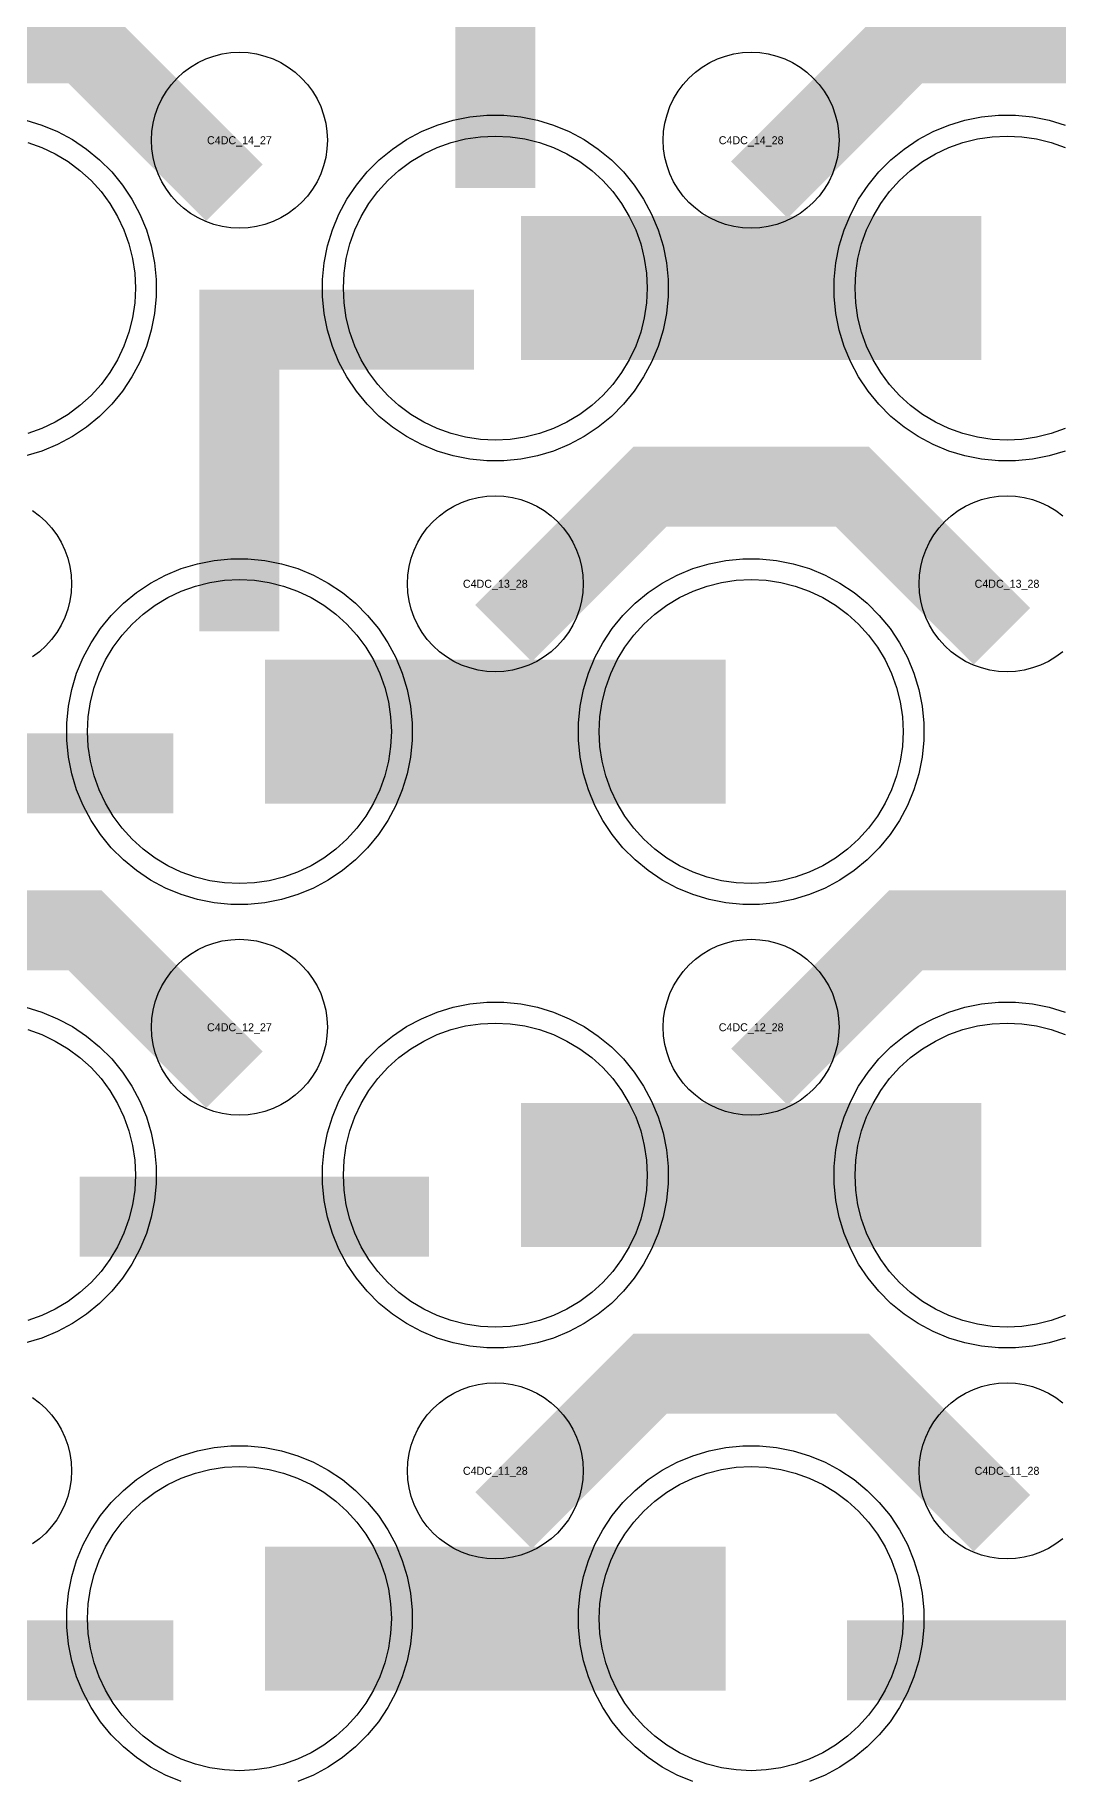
# Model space of a CAD drawing. Extents: x -11880 to 11880, y -14992 to 14992.
# Drawn here: x -3184 to -2864, y -13365 to -12821 of the extents above; entities that cross this region are included whole.
import ezdxf
from ezdxf.enums import TextEntityAlignment as Align

# ---------------------------------------------------------------- set-up
doc = ezdxf.new("R2010")
doc.units = 0
doc.header["$MEASUREMENT"] = 0
for name, color, linetype in [('GDS_775_DT_237', 138, 'CONTINUOUS'), ('RDL1_FS', 34, 'CONTINUOUS'), ('RDL_BS', 160, 'CONTINUOUS')]:
    doc.layers.add(name, color=color, linetype=linetype)

msp = doc.modelspace()

# ---------------------------------------------------------------- linework, layer by layer
at = {"layer": 'RDL1_FS', "color": 240, "true_color": 0xed1f24}
for points in [[(-3186.209, -12854.201), (-3181.819, -12855.773), (-3177.605, -12857.765), (-3173.605, -12860.163), (-3169.86, -12862.941), (-3166.406, -12866.071), (-3163.276, -12869.525), (-3160.498, -12873.27), (-3158.1, -12877.27), (-3156.108, -12881.484), (-3154.536, -12885.874), (-3153.404, -12890.397), (-3152.72, -12895.008), (-3152.491, -12899.665), (-3152.72, -12904.322), (-3153.404, -12908.933), (-3154.536, -12913.456), (-3156.108, -12917.846), (-3158.1, -12922.06), (-3160.498, -12926.06), (-3163.276, -12929.805), (-3166.406, -12933.259), (-3169.86, -12936.389), (-3173.605, -12939.167), (-3177.605, -12941.565), (-3181.819, -12943.557), (-3186.209, -12945.129)], [(-2861.819, -12943.557), (-2866.209, -12945.129), (-2870.732, -12946.261), (-2875.343, -12946.945), (-2880, -12947.174), (-2884.657, -12946.945), (-2889.268, -12946.261), (-2893.791, -12945.129), (-2898.181, -12943.557), (-2902.395, -12941.565), (-2906.395, -12939.167), (-2910.14, -12936.389), (-2913.594, -12933.259), (-2916.724, -12929.805), (-2919.502, -12926.06), (-2921.9, -12922.06), (-2923.892, -12917.846), (-2925.464, -12913.456), (-2926.596, -12908.933), (-2927.28, -12904.322), (-2927.509, -12899.665), (-2927.28, -12895.008), (-2926.596, -12890.397), (-2925.464, -12885.874), (-2923.892, -12881.484), (-2921.9, -12877.27), (-2919.502, -12873.27), (-2916.724, -12869.525), (-2913.594, -12866.071), (-2910.14, -12862.941), (-2906.395, -12860.163), (-2902.395, -12857.765), (-2898.181, -12855.773), (-2893.791, -12854.201), (-2889.268, -12853.069), (-2884.657, -12852.385), (-2880, -12852.156), (-2875.343, -12852.385), (-2870.732, -12853.069), (-2866.209, -12854.201), (-2861.819, -12855.773)]]:
    msp.add_lwpolyline(points, dxfattribs=at)
for points in [[(-3040, -12947.174), (-3044.657, -12946.945), (-3049.268, -12946.261), (-3053.791, -12945.129), (-3058.181, -12943.557), (-3062.395, -12941.565), (-3066.395, -12939.167), (-3070.14, -12936.389), (-3073.594, -12933.259), (-3076.724, -12929.805), (-3079.502, -12926.06), (-3081.9, -12922.06), (-3083.892, -12917.846), (-3085.464, -12913.456), (-3086.596, -12908.933), (-3087.28, -12904.322), (-3087.509, -12899.665), (-3087.28, -12895.008), (-3086.596, -12890.397), (-3085.464, -12885.874), (-3083.892, -12881.484), (-3081.9, -12877.27), (-3079.502, -12873.27), (-3076.724, -12869.525), (-3073.594, -12866.071), (-3070.14, -12862.941), (-3066.395, -12860.163), (-3062.395, -12857.765), (-3058.181, -12855.773), (-3053.791, -12854.201), (-3049.268, -12853.069), (-3044.657, -12852.385), (-3040, -12852.156), (-3035.343, -12852.385), (-3030.732, -12853.069), (-3026.209, -12854.201), (-3021.819, -12855.773), (-3017.605, -12857.765), (-3013.605, -12860.163), (-3009.86, -12862.941), (-3006.406, -12866.071), (-3003.276, -12869.525), (-3000.498, -12873.27), (-2998.1, -12877.27), (-2996.108, -12881.484), (-2994.536, -12885.874), (-2993.404, -12890.397), (-2992.72, -12895.008), (-2992.491, -12899.665), (-2992.72, -12904.322), (-2993.404, -12908.933), (-2994.536, -12913.456), (-2996.108, -12917.846), (-2998.1, -12922.06), (-3000.498, -12926.06), (-3003.276, -12929.805), (-3006.406, -12933.259), (-3009.86, -12936.389), (-3013.605, -12939.167), (-3017.605, -12941.565), (-3021.819, -12943.557), (-3026.209, -12945.129), (-3030.732, -12946.261), (-3035.343, -12946.945)], [(-3120, -13085.739), (-3124.657, -13085.51), (-3129.268, -13084.826), (-3133.791, -13083.694), (-3138.181, -13082.122), (-3142.395, -13080.13), (-3146.395, -13077.732), (-3150.14, -13074.954), (-3153.594, -13071.824), (-3156.724, -13068.37), (-3159.502, -13064.625), (-3161.9, -13060.625), (-3163.892, -13056.411), (-3165.464, -13052.021), (-3166.596, -13047.498), (-3167.28, -13042.887), (-3167.509, -13038.23), (-3167.28, -13033.573), (-3166.596, -13028.962), (-3165.464, -13024.439), (-3163.892, -13020.049), (-3161.9, -13015.835), (-3159.502, -13011.835), (-3156.724, -13008.09), (-3153.594, -13004.636), (-3150.14, -13001.506), (-3146.395, -12998.728), (-3142.395, -12996.33), (-3138.181, -12994.338), (-3133.791, -12992.766), (-3129.268, -12991.634), (-3124.657, -12990.95), (-3120, -12990.721), (-3115.343, -12990.95), (-3110.732, -12991.634), (-3106.209, -12992.766), (-3101.819, -12994.338), (-3097.605, -12996.33), (-3093.605, -12998.728), (-3089.86, -13001.506), (-3086.406, -13004.636), (-3083.276, -13008.09), (-3080.498, -13011.835), (-3078.1, -13015.835), (-3076.108, -13020.049), (-3074.536, -13024.439), (-3073.404, -13028.962), (-3072.72, -13033.573), (-3072.491, -13038.23), (-3072.72, -13042.887), (-3073.404, -13047.498), (-3074.536, -13052.021), (-3076.108, -13056.411), (-3078.1, -13060.625), (-3080.498, -13064.625), (-3083.276, -13068.37), (-3086.406, -13071.824), (-3089.86, -13074.954), (-3093.605, -13077.732), (-3097.605, -13080.13), (-3101.819, -13082.122), (-3106.209, -13083.694), (-3110.732, -13084.826), (-3115.343, -13085.51)], [(-2960, -13085.739), (-2964.657, -13085.51), (-2969.268, -13084.826), (-2973.791, -13083.694), (-2978.181, -13082.122), (-2982.395, -13080.13), (-2986.395, -13077.732), (-2990.14, -13074.954), (-2993.594, -13071.824), (-2996.724, -13068.37), (-2999.502, -13064.625), (-3001.9, -13060.625), (-3003.892, -13056.411), (-3005.464, -13052.021), (-3006.596, -13047.498), (-3007.28, -13042.887), (-3007.509, -13038.23), (-3007.28, -13033.573), (-3006.596, -13028.962), (-3005.464, -13024.439), (-3003.892, -13020.049), (-3001.9, -13015.835), (-2999.502, -13011.835), (-2996.724, -13008.09), (-2993.594, -13004.636), (-2990.14, -13001.506), (-2986.395, -12998.728), (-2982.395, -12996.33), (-2978.181, -12994.338), (-2973.791, -12992.766), (-2969.268, -12991.634), (-2964.657, -12990.95), (-2960, -12990.721), (-2955.343, -12990.95), (-2950.732, -12991.634), (-2946.209, -12992.766), (-2941.819, -12994.338), (-2937.605, -12996.33), (-2933.605, -12998.728), (-2929.86, -13001.506), (-2926.406, -13004.636), (-2923.276, -13008.09), (-2920.498, -13011.835), (-2918.1, -13015.835), (-2916.108, -13020.049), (-2914.536, -13024.439), (-2913.404, -13028.962), (-2912.72, -13033.573), (-2912.491, -13038.23), (-2912.72, -13042.887), (-2913.404, -13047.498), (-2914.536, -13052.021), (-2916.108, -13056.411), (-2918.1, -13060.625), (-2920.498, -13064.625), (-2923.276, -13068.37), (-2926.406, -13071.824), (-2929.86, -13074.954), (-2933.605, -13077.732), (-2937.605, -13080.13), (-2941.819, -13082.122), (-2946.209, -13083.694), (-2950.732, -13084.826), (-2955.343, -13085.51)]]:
    msp.add_lwpolyline(points, close=True, dxfattribs=at)
for points in [[(-3031.998, -12899.665, 45, 45, 0), (-2959.998, -12899.665, 45, 45, 0)], [(-2959.998, -12899.665, 45, 45, 0), (-2887.998, -12899.665, 45, 45, 0)], [(-3111.998, -13038.23, 45, 45, 0), (-3039.998, -13038.23, 45, 45, 0)], [(-3039.998, -13038.23, 45, 45, 0), (-2967.998, -13038.23, 45, 45, 0)]]:
    msp.add_lwpolyline(points, format="xyseb", dxfattribs=at)
at = {"layer": 'RDL1_FS'}
for points in [[(-3186.209, -13131.331), (-3181.819, -13132.903), (-3177.605, -13134.895), (-3173.605, -13137.293), (-3169.86, -13140.071), (-3166.406, -13143.201), (-3163.276, -13146.655), (-3160.498, -13150.4), (-3158.1, -13154.4), (-3156.108, -13158.614), (-3154.536, -13163.004), (-3153.404, -13167.527), (-3152.72, -13172.138), (-3152.491, -13176.795), (-3152.72, -13181.452), (-3153.404, -13186.063), (-3154.536, -13190.586), (-3156.108, -13194.976), (-3158.1, -13199.19), (-3160.498, -13203.19), (-3163.276, -13206.935), (-3166.406, -13210.389), (-3169.86, -13213.519), (-3173.605, -13216.297), (-3177.605, -13218.695), (-3181.819, -13220.687), (-3186.209, -13222.259)], [(-2861.819, -13220.687), (-2866.209, -13222.259), (-2870.732, -13223.391), (-2875.343, -13224.075), (-2880, -13224.304), (-2884.657, -13224.075), (-2889.268, -13223.391), (-2893.791, -13222.259), (-2898.181, -13220.687), (-2902.395, -13218.695), (-2906.395, -13216.297), (-2910.14, -13213.519), (-2913.594, -13210.389), (-2916.724, -13206.935), (-2919.502, -13203.19), (-2921.9, -13199.19), (-2923.892, -13194.976), (-2925.464, -13190.586), (-2926.596, -13186.063), (-2927.28, -13181.452), (-2927.509, -13176.795), (-2927.28, -13172.138), (-2926.596, -13167.527), (-2925.464, -13163.004), (-2923.892, -13158.614), (-2921.9, -13154.4), (-2919.502, -13150.4), (-2916.724, -13146.655), (-2913.594, -13143.201), (-2910.14, -13140.071), (-2906.395, -13137.293), (-2902.395, -13134.895), (-2898.181, -13132.903), (-2893.791, -13131.331), (-2889.268, -13130.199), (-2884.657, -13129.515), (-2880, -13129.286), (-2875.343, -13129.515), (-2870.732, -13130.199), (-2866.209, -13131.331), (-2861.819, -13132.903)]]:
    msp.add_lwpolyline(points, dxfattribs=at)
for points in [[(-3040, -13224.304), (-3044.657, -13224.075), (-3049.268, -13223.391), (-3053.791, -13222.259), (-3058.181, -13220.687), (-3062.395, -13218.695), (-3066.395, -13216.297), (-3070.14, -13213.519), (-3073.594, -13210.389), (-3076.724, -13206.935), (-3079.502, -13203.19), (-3081.9, -13199.19), (-3083.892, -13194.976), (-3085.464, -13190.586), (-3086.596, -13186.063), (-3087.28, -13181.452), (-3087.509, -13176.795), (-3087.28, -13172.138), (-3086.596, -13167.527), (-3085.464, -13163.004), (-3083.892, -13158.614), (-3081.9, -13154.4), (-3079.502, -13150.4), (-3076.724, -13146.655), (-3073.594, -13143.201), (-3070.14, -13140.071), (-3066.395, -13137.293), (-3062.395, -13134.895), (-3058.181, -13132.903), (-3053.791, -13131.331), (-3049.268, -13130.199), (-3044.657, -13129.515), (-3040, -13129.286), (-3035.343, -13129.515), (-3030.732, -13130.199), (-3026.209, -13131.331), (-3021.819, -13132.903), (-3017.605, -13134.895), (-3013.605, -13137.293), (-3009.86, -13140.071), (-3006.406, -13143.201), (-3003.276, -13146.655), (-3000.498, -13150.4), (-2998.1, -13154.4), (-2996.108, -13158.614), (-2994.536, -13163.004), (-2993.404, -13167.527), (-2992.72, -13172.138), (-2992.491, -13176.795), (-2992.72, -13181.452), (-2993.404, -13186.063), (-2994.536, -13190.586), (-2996.108, -13194.976), (-2998.1, -13199.19), (-3000.498, -13203.19), (-3003.276, -13206.935), (-3006.406, -13210.389), (-3009.86, -13213.519), (-3013.605, -13216.297), (-3017.605, -13218.695), (-3021.819, -13220.687), (-3026.209, -13222.259), (-3030.732, -13223.391), (-3035.343, -13224.075)], [(-3120, -13362.869), (-3124.657, -13362.64), (-3129.268, -13361.956), (-3133.791, -13360.824), (-3138.181, -13359.252), (-3142.395, -13357.26), (-3146.395, -13354.862), (-3150.14, -13352.084), (-3153.594, -13348.954), (-3156.724, -13345.5), (-3159.502, -13341.755), (-3161.9, -13337.755), (-3163.892, -13333.541), (-3165.464, -13329.151), (-3166.596, -13324.628), (-3167.28, -13320.017), (-3167.509, -13315.36), (-3167.28, -13310.703), (-3166.596, -13306.092), (-3165.464, -13301.569), (-3163.892, -13297.179), (-3161.9, -13292.965), (-3159.502, -13288.965), (-3156.724, -13285.22), (-3153.594, -13281.766), (-3150.14, -13278.636), (-3146.395, -13275.858), (-3142.395, -13273.46), (-3138.181, -13271.468), (-3133.791, -13269.896), (-3129.268, -13268.764), (-3124.657, -13268.08), (-3120, -13267.851), (-3115.343, -13268.08), (-3110.732, -13268.764), (-3106.209, -13269.896), (-3101.819, -13271.468), (-3097.605, -13273.46), (-3093.605, -13275.858), (-3089.86, -13278.636), (-3086.406, -13281.766), (-3083.276, -13285.22), (-3080.498, -13288.965), (-3078.1, -13292.965), (-3076.108, -13297.179), (-3074.536, -13301.569), (-3073.404, -13306.092), (-3072.72, -13310.703), (-3072.491, -13315.36), (-3072.72, -13320.017), (-3073.404, -13324.628), (-3074.536, -13329.151), (-3076.108, -13333.541), (-3078.1, -13337.755), (-3080.498, -13341.755), (-3083.276, -13345.5), (-3086.406, -13348.954), (-3089.86, -13352.084), (-3093.605, -13354.862), (-3097.605, -13357.26), (-3101.819, -13359.252), (-3106.209, -13360.824), (-3110.732, -13361.956), (-3115.343, -13362.64)], [(-2960, -13362.869), (-2964.657, -13362.64), (-2969.268, -13361.956), (-2973.791, -13360.824), (-2978.181, -13359.252), (-2982.395, -13357.26), (-2986.395, -13354.862), (-2990.14, -13352.084), (-2993.594, -13348.954), (-2996.724, -13345.5), (-2999.502, -13341.755), (-3001.9, -13337.755), (-3003.892, -13333.541), (-3005.464, -13329.151), (-3006.596, -13324.628), (-3007.28, -13320.017), (-3007.509, -13315.36), (-3007.28, -13310.703), (-3006.596, -13306.092), (-3005.464, -13301.569), (-3003.892, -13297.179), (-3001.9, -13292.965), (-2999.502, -13288.965), (-2996.724, -13285.22), (-2993.594, -13281.766), (-2990.14, -13278.636), (-2986.395, -13275.858), (-2982.395, -13273.46), (-2978.181, -13271.468), (-2973.791, -13269.896), (-2969.268, -13268.764), (-2964.657, -13268.08), (-2960, -13267.851), (-2955.343, -13268.08), (-2950.732, -13268.764), (-2946.209, -13269.896), (-2941.819, -13271.468), (-2937.605, -13273.46), (-2933.605, -13275.858), (-2929.86, -13278.636), (-2926.406, -13281.766), (-2923.276, -13285.22), (-2920.498, -13288.965), (-2918.1, -13292.965), (-2916.108, -13297.179), (-2914.536, -13301.569), (-2913.404, -13306.092), (-2912.72, -13310.703), (-2912.491, -13315.36), (-2912.72, -13320.017), (-2913.404, -13324.628), (-2914.536, -13329.151), (-2916.108, -13333.541), (-2918.1, -13337.755), (-2920.498, -13341.755), (-2923.276, -13345.5), (-2926.406, -13348.954), (-2929.86, -13352.084), (-2933.605, -13354.862), (-2937.605, -13357.26), (-2941.819, -13359.252), (-2946.209, -13360.824), (-2950.732, -13361.956), (-2955.343, -13362.64)]]:
    msp.add_lwpolyline(points, close=True, dxfattribs=at)
for points in [[(-3031.998, -13176.795, 45, 45, 0), (-2959.998, -13176.795, 45, 45, 0)], [(-2959.998, -13176.795, 45, 45, 0), (-2887.998, -13176.795, 45, 45, 0)], [(-3111.998, -13315.36, 45, 45, 0), (-3039.998, -13315.36, 45, 45, 0)], [(-3039.998, -13315.36, 45, 45, 0), (-2967.998, -13315.36, 45, 45, 0)]]:
    msp.add_lwpolyline(points, format="xyseb", dxfattribs=at)
at = {"layer": 'RDL_BS', "color": 240, "true_color": 0xed1f24}
for points in [[(-3040, -12868.395, 25, 25, 0), (-3040, -12761.618, 25, 25, 0)], [(-3040, -12792.087, 25, 25, 0), (-3040, -12837.707, 25, 25, 0)], [(-3120, -13006.955, 25, 25, 0), (-3120, -12900.178, 25, 25, 0)], [(-3132.5, -12912.678, 25, 25, 0), (-3046.667, -12912.678, 25, 25, 0)], [(-3092.944, -12912.678, 25, 25, 0), (-3051.74, -12912.678, 25, 25, 0)], [(-3120, -12930.647, 25, 25, 0), (-3120, -12976.267, 25, 25, 0)], [(-3249.984, -13051.243, 25, 25, 0), (-3140.719, -13051.243, 25, 25, 0)]]:
    msp.add_lwpolyline(points, format="xyseb", dxfattribs=at)
at = {"layer": 'RDL_BS'}
for points in [[(-3121.599, -12869.878, 25, 25, 0), (-3168.313, -12823.164, 25, 25, 0), (-3198.071, -12823.164, 25, 25, 0)], [(-2957.438, -12868.979, 25, 25, 0), (-2911.623, -12823.164, 25, 25, 0), (-2878.07, -12823.164, 25, 25, 0)], [(-2801.599, -12869.878, 25, 25, 0), (-2848.313, -12823.164, 25, 25, 0), (-2878.071, -12823.164, 25, 25, 0)], [(-3037.438, -13007.544, 25, 25, 0), (-2991.623, -12961.729, 25, 25, 0), (-2958.07, -12961.729, 25, 25, 0)], [(-2881.599, -13008.443, 25, 25, 0), (-2928.313, -12961.729, 25, 25, 0), (-2958.071, -12961.729, 25, 25, 0)], [(-3121.599, -13147.008, 25, 25, 0), (-3168.313, -13100.294, 25, 25, 0), (-3198.071, -13100.294, 25, 25, 0)], [(-2957.438, -13146.109, 25, 25, 0), (-2911.623, -13100.294, 25, 25, 0), (-2878.07, -13100.294, 25, 25, 0)], [(-2801.599, -13147.008, 25, 25, 0), (-2848.313, -13100.294, 25, 25, 0), (-2878.071, -13100.294, 25, 25, 0)], [(-3169.984, -13189.808, 25, 25, 0), (-3060.719, -13189.808, 25, 25, 0)], [(-3037.438, -13284.674, 25, 25, 0), (-2991.623, -13238.859, 25, 25, 0), (-2958.07, -13238.859, 25, 25, 0)], [(-2881.599, -13285.573, 25, 25, 0), (-2928.313, -13238.859, 25, 25, 0), (-2958.071, -13238.859, 25, 25, 0)], [(-3249.984, -13328.373, 25, 25, 0), (-3140.719, -13328.373, 25, 25, 0)], [(-2929.984, -13328.373, 25, 25, 0), (-2820.719, -13328.373, 25, 25, 0)]]:
    msp.add_lwpolyline(points, format="xyseb", dxfattribs=at)
for points in [[(-3120, -12880.971), (-3122.693, -12880.839), (-3125.365, -12880.443), (-3127.984, -12879.786), (-3130.519, -12878.879), (-3132.956, -12877.727), (-3135.28, -12876.334), (-3137.443, -12874.731), (-3139.442, -12872.919), (-3141.254, -12870.92), (-3142.857, -12868.757), (-3144.25, -12866.433), (-3145.402, -12863.996), (-3146.309, -12861.461), (-3146.966, -12858.842), (-3147.362, -12856.17), (-3147.494, -12853.477), (-3147.362, -12850.784), (-3146.966, -12848.112), (-3146.309, -12845.493), (-3145.402, -12842.958), (-3144.25, -12840.521), (-3142.857, -12838.197), (-3141.254, -12836.034), (-3139.442, -12834.035), (-3137.443, -12832.223), (-3135.28, -12830.62), (-3132.956, -12829.227), (-3130.519, -12828.075), (-3127.984, -12827.168), (-3125.365, -12826.511), (-3122.693, -12826.115), (-3120, -12825.983), (-3117.307, -12826.115), (-3114.635, -12826.511), (-3112.016, -12827.168), (-3109.481, -12828.075), (-3107.044, -12829.227), (-3104.72, -12830.62), (-3102.557, -12832.223), (-3100.558, -12834.035), (-3098.746, -12836.034), (-3097.143, -12838.197), (-3095.75, -12840.521), (-3094.598, -12842.958), (-3093.691, -12845.493), (-3093.034, -12848.112), (-3092.638, -12850.784), (-3092.506, -12853.477), (-3092.638, -12856.17), (-3093.034, -12858.842), (-3093.691, -12861.461), (-3094.598, -12863.996), (-3095.75, -12866.433), (-3097.143, -12868.757), (-3098.746, -12870.92), (-3100.558, -12872.919), (-3102.557, -12874.731), (-3104.72, -12876.334), (-3107.044, -12877.727), (-3109.481, -12878.879), (-3112.016, -12879.786), (-3114.635, -12880.443), (-3117.307, -12880.839)], [(-2960, -12880.971), (-2962.693, -12880.839), (-2965.365, -12880.443), (-2967.984, -12879.786), (-2970.519, -12878.879), (-2972.956, -12877.727), (-2975.28, -12876.334), (-2977.443, -12874.731), (-2979.442, -12872.919), (-2981.254, -12870.92), (-2982.857, -12868.757), (-2984.25, -12866.433), (-2985.402, -12863.996), (-2986.309, -12861.461), (-2986.966, -12858.842), (-2987.362, -12856.17), (-2987.494, -12853.477), (-2987.362, -12850.784), (-2986.966, -12848.112), (-2986.309, -12845.493), (-2985.402, -12842.958), (-2984.25, -12840.521), (-2982.857, -12838.197), (-2981.254, -12836.034), (-2979.442, -12834.035), (-2977.443, -12832.223), (-2975.28, -12830.62), (-2972.956, -12829.227), (-2970.519, -12828.075), (-2967.984, -12827.168), (-2965.365, -12826.511), (-2962.693, -12826.115), (-2960, -12825.983), (-2957.307, -12826.115), (-2954.635, -12826.511), (-2952.016, -12827.168), (-2949.481, -12828.075), (-2947.044, -12829.227), (-2944.72, -12830.62), (-2942.557, -12832.223), (-2940.558, -12834.035), (-2938.746, -12836.034), (-2937.143, -12838.197), (-2935.75, -12840.521), (-2934.598, -12842.958), (-2933.691, -12845.493), (-2933.034, -12848.112), (-2932.638, -12850.784), (-2932.506, -12853.477), (-2932.638, -12856.17), (-2933.034, -12858.842), (-2933.691, -12861.461), (-2934.598, -12863.996), (-2935.75, -12866.433), (-2937.143, -12868.757), (-2938.746, -12870.92), (-2940.558, -12872.919), (-2942.557, -12874.731), (-2944.72, -12876.334), (-2947.044, -12877.727), (-2949.481, -12878.879), (-2952.016, -12879.786), (-2954.635, -12880.443), (-2957.307, -12880.839)], [(-3040, -13019.536), (-3042.693, -13019.404), (-3045.365, -13019.008), (-3047.984, -13018.351), (-3050.519, -13017.444), (-3052.956, -13016.292), (-3055.28, -13014.899), (-3057.443, -13013.296), (-3059.442, -13011.484), (-3061.254, -13009.485), (-3062.857, -13007.322), (-3064.25, -13004.998), (-3065.402, -13002.561), (-3066.309, -13000.026), (-3066.966, -12997.407), (-3067.362, -12994.735), (-3067.494, -12992.042), (-3067.362, -12989.349), (-3066.966, -12986.677), (-3066.309, -12984.058), (-3065.402, -12981.523), (-3064.25, -12979.086), (-3062.857, -12976.762), (-3061.254, -12974.599), (-3059.442, -12972.6), (-3057.443, -12970.788), (-3055.28, -12969.185), (-3052.956, -12967.792), (-3050.519, -12966.64), (-3047.984, -12965.733), (-3045.365, -12965.076), (-3042.693, -12964.68), (-3040, -12964.548), (-3037.307, -12964.68), (-3034.635, -12965.076), (-3032.016, -12965.733), (-3029.481, -12966.64), (-3027.044, -12967.792), (-3024.72, -12969.185), (-3022.557, -12970.788), (-3020.558, -12972.6), (-3018.746, -12974.599), (-3017.143, -12976.762), (-3015.75, -12979.086), (-3014.598, -12981.523), (-3013.691, -12984.058), (-3013.034, -12986.677), (-3012.638, -12989.349), (-3012.506, -12992.042), (-3012.638, -12994.735), (-3013.034, -12997.407), (-3013.691, -13000.026), (-3014.598, -13002.561), (-3015.75, -13004.998), (-3017.143, -13007.322), (-3018.746, -13009.485), (-3020.558, -13011.484), (-3022.557, -13013.296), (-3024.72, -13014.899), (-3027.044, -13016.292), (-3029.481, -13017.444), (-3032.016, -13018.351), (-3034.635, -13019.008), (-3037.307, -13019.404)], [(-3120, -13158.101), (-3122.693, -13157.969), (-3125.365, -13157.573), (-3127.984, -13156.916), (-3130.519, -13156.009), (-3132.956, -13154.857), (-3135.28, -13153.464), (-3137.443, -13151.861), (-3139.442, -13150.049), (-3141.254, -13148.05), (-3142.857, -13145.887), (-3144.25, -13143.563), (-3145.402, -13141.126), (-3146.309, -13138.591), (-3146.966, -13135.972), (-3147.362, -13133.3), (-3147.494, -13130.607), (-3147.362, -13127.914), (-3146.966, -13125.242), (-3146.309, -13122.623), (-3145.402, -13120.088), (-3144.25, -13117.651), (-3142.857, -13115.327), (-3141.254, -13113.164), (-3139.442, -13111.165), (-3137.443, -13109.353), (-3135.28, -13107.75), (-3132.956, -13106.357), (-3130.519, -13105.205), (-3127.984, -13104.298), (-3125.365, -13103.641), (-3122.693, -13103.245), (-3120, -13103.113), (-3117.307, -13103.245), (-3114.635, -13103.641), (-3112.016, -13104.298), (-3109.481, -13105.205), (-3107.044, -13106.357), (-3104.72, -13107.75), (-3102.557, -13109.353), (-3100.558, -13111.165), (-3098.746, -13113.164), (-3097.143, -13115.327), (-3095.75, -13117.651), (-3094.598, -13120.088), (-3093.691, -13122.623), (-3093.034, -13125.242), (-3092.638, -13127.914), (-3092.506, -13130.607), (-3092.638, -13133.3), (-3093.034, -13135.972), (-3093.691, -13138.591), (-3094.598, -13141.126), (-3095.75, -13143.563), (-3097.143, -13145.887), (-3098.746, -13148.05), (-3100.558, -13150.049), (-3102.557, -13151.861), (-3104.72, -13153.464), (-3107.044, -13154.857), (-3109.481, -13156.009), (-3112.016, -13156.916), (-3114.635, -13157.573), (-3117.307, -13157.969)], [(-2960, -13158.101), (-2962.693, -13157.969), (-2965.365, -13157.573), (-2967.984, -13156.916), (-2970.519, -13156.009), (-2972.956, -13154.857), (-2975.28, -13153.464), (-2977.443, -13151.861), (-2979.442, -13150.049), (-2981.254, -13148.05), (-2982.857, -13145.887), (-2984.25, -13143.563), (-2985.402, -13141.126), (-2986.309, -13138.591), (-2986.966, -13135.972), (-2987.362, -13133.3), (-2987.494, -13130.607), (-2987.362, -13127.914), (-2986.966, -13125.242), (-2986.309, -13122.623), (-2985.402, -13120.088), (-2984.25, -13117.651), (-2982.857, -13115.327), (-2981.254, -13113.164), (-2979.442, -13111.165), (-2977.443, -13109.353), (-2975.28, -13107.75), (-2972.956, -13106.357), (-2970.519, -13105.205), (-2967.984, -13104.298), (-2965.365, -13103.641), (-2962.693, -13103.245), (-2960, -13103.113), (-2957.307, -13103.245), (-2954.635, -13103.641), (-2952.016, -13104.298), (-2949.481, -13105.205), (-2947.044, -13106.357), (-2944.72, -13107.75), (-2942.557, -13109.353), (-2940.558, -13111.165), (-2938.746, -13113.164), (-2937.143, -13115.327), (-2935.75, -13117.651), (-2934.598, -13120.088), (-2933.691, -13122.623), (-2933.034, -13125.242), (-2932.638, -13127.914), (-2932.506, -13130.607), (-2932.638, -13133.3), (-2933.034, -13135.972), (-2933.691, -13138.591), (-2934.598, -13141.126), (-2935.75, -13143.563), (-2937.143, -13145.887), (-2938.746, -13148.05), (-2940.558, -13150.049), (-2942.557, -13151.861), (-2944.72, -13153.464), (-2947.044, -13154.857), (-2949.481, -13156.009), (-2952.016, -13156.916), (-2954.635, -13157.573), (-2957.307, -13157.969)], [(-3042.644, -13230.795), (-3047.938, -13230.278), (-3053.165, -13229.232), (-3058.205, -13227.701), (-3063.115, -13225.67), (-3067.777, -13223.178), (-3072.191, -13220.231), (-3076.292, -13216.869), (-3080.074, -13213.087), (-3083.436, -13208.986), (-3086.383, -13204.572), (-3088.875, -13199.91), (-3090.906, -13195), (-3092.437, -13189.96), (-3093.483, -13184.733), (-3094, -13179.439), (-3094, -13174.151), (-3093.483, -13168.857), (-3092.437, -13163.63), (-3090.906, -13158.59), (-3088.875, -13153.68), (-3086.383, -13149.018), (-3083.436, -13144.604), (-3080.074, -13140.503), (-3076.292, -13136.721), (-3072.191, -13133.359), (-3067.777, -13130.412), (-3063.115, -13127.92), (-3058.205, -13125.889), (-3053.165, -13124.358), (-3047.938, -13123.312), (-3042.644, -13122.795), (-3037.356, -13122.795), (-3032.062, -13123.312), (-3026.835, -13124.358), (-3021.795, -13125.889), (-3016.885, -13127.92), (-3012.223, -13130.412), (-3007.809, -13133.359), (-3003.708, -13136.721), (-2999.926, -13140.503), (-2996.564, -13144.604), (-2993.617, -13149.018), (-2991.125, -13153.68), (-2989.094, -13158.59), (-2987.563, -13163.63), (-2986.517, -13168.857), (-2986, -13174.151), (-2986, -13179.439), (-2986.517, -13184.733), (-2987.563, -13189.96), (-2989.094, -13195), (-2991.125, -13199.91), (-2993.617, -13204.572), (-2996.564, -13208.986), (-2999.926, -13213.087), (-3003.708, -13216.869), (-3007.809, -13220.231), (-3012.223, -13223.178), (-3016.885, -13225.67), (-3021.795, -13227.701), (-3026.835, -13229.232), (-3032.062, -13230.278), (-3037.356, -13230.795)], [(-3040, -13296.666), (-3042.693, -13296.534), (-3045.365, -13296.138), (-3047.984, -13295.481), (-3050.519, -13294.574), (-3052.956, -13293.422), (-3055.28, -13292.029), (-3057.443, -13290.426), (-3059.442, -13288.614), (-3061.254, -13286.615), (-3062.857, -13284.452), (-3064.25, -13282.128), (-3065.402, -13279.691), (-3066.309, -13277.156), (-3066.966, -13274.537), (-3067.362, -13271.865), (-3067.494, -13269.172), (-3067.362, -13266.479), (-3066.966, -13263.807), (-3066.309, -13261.188), (-3065.402, -13258.653), (-3064.25, -13256.216), (-3062.857, -13253.892), (-3061.254, -13251.729), (-3059.442, -13249.73), (-3057.443, -13247.918), (-3055.28, -13246.315), (-3052.956, -13244.922), (-3050.519, -13243.77), (-3047.984, -13242.863), (-3045.365, -13242.206), (-3042.693, -13241.81), (-3040, -13241.678), (-3037.307, -13241.81), (-3034.635, -13242.206), (-3032.016, -13242.863), (-3029.481, -13243.77), (-3027.044, -13244.922), (-3024.72, -13246.315), (-3022.557, -13247.918), (-3020.558, -13249.73), (-3018.746, -13251.729), (-3017.143, -13253.892), (-3015.75, -13256.216), (-3014.598, -13258.653), (-3013.691, -13261.188), (-3013.034, -13263.807), (-3012.638, -13266.479), (-3012.506, -13269.172), (-3012.638, -13271.865), (-3013.034, -13274.537), (-3013.691, -13277.156), (-3014.598, -13279.691), (-3015.75, -13282.128), (-3017.143, -13284.452), (-3018.746, -13286.615), (-3020.558, -13288.614), (-3022.557, -13290.426), (-3024.72, -13292.029), (-3027.044, -13293.422), (-3029.481, -13294.574), (-3032.016, -13295.481), (-3034.635, -13296.138), (-3037.307, -13296.534)]]:
    msp.add_lwpolyline(points, close=True, dxfattribs=at)
at = {"layer": 'RDL_BS', "color": 240, "true_color": 0xed1f24}
for points in [[(-3186.835, -12847.228), (-3181.795, -12848.759), (-3176.885, -12850.79), (-3172.223, -12853.282), (-3167.809, -12856.229), (-3163.708, -12859.591), (-3159.926, -12863.373), (-3156.564, -12867.474), (-3153.617, -12871.888), (-3151.125, -12876.55), (-3149.094, -12881.46), (-3147.563, -12886.5), (-3146.517, -12891.727), (-3146, -12897.021), (-3146, -12902.309), (-3146.517, -12907.603), (-3147.563, -12912.83), (-3149.094, -12917.87), (-3151.125, -12922.78), (-3153.617, -12927.442), (-3156.564, -12931.856), (-3159.926, -12935.957), (-3163.708, -12939.739), (-3167.809, -12943.101), (-3172.223, -12946.048), (-3176.885, -12948.54), (-3181.795, -12950.571), (-3186.835, -12952.102)], [(-2861.795, -12950.571), (-2866.835, -12952.102), (-2872.062, -12953.148), (-2877.356, -12953.665), (-2882.644, -12953.665), (-2887.938, -12953.148), (-2893.165, -12952.102), (-2898.205, -12950.571), (-2903.115, -12948.54), (-2907.777, -12946.048), (-2912.191, -12943.101), (-2916.292, -12939.739), (-2920.074, -12935.957), (-2923.436, -12931.856), (-2926.383, -12927.442), (-2928.875, -12922.78), (-2930.906, -12917.87), (-2932.437, -12912.83), (-2933.483, -12907.603), (-2934, -12902.309), (-2934, -12897.021), (-2933.483, -12891.727), (-2932.437, -12886.5), (-2930.906, -12881.46), (-2928.875, -12876.55), (-2926.383, -12871.888), (-2923.436, -12867.474), (-2920.074, -12863.373), (-2916.292, -12859.591), (-2912.191, -12856.229), (-2907.777, -12853.282), (-2903.115, -12850.79), (-2898.205, -12848.759), (-2893.165, -12847.228), (-2887.938, -12846.182), (-2882.644, -12845.665), (-2877.356, -12845.665), (-2872.062, -12846.182), (-2866.835, -12847.228), (-2861.795, -12848.759)]]:
    msp.add_lwpolyline(points, dxfattribs=at)
for points in [[(-3042.644, -12953.665), (-3047.938, -12953.148), (-3053.165, -12952.102), (-3058.205, -12950.571), (-3063.115, -12948.54), (-3067.777, -12946.048), (-3072.191, -12943.101), (-3076.292, -12939.739), (-3080.074, -12935.957), (-3083.436, -12931.856), (-3086.383, -12927.442), (-3088.875, -12922.78), (-3090.906, -12917.87), (-3092.437, -12912.83), (-3093.483, -12907.603), (-3094, -12902.309), (-3094, -12897.021), (-3093.483, -12891.727), (-3092.437, -12886.5), (-3090.906, -12881.46), (-3088.875, -12876.55), (-3086.383, -12871.888), (-3083.436, -12867.474), (-3080.074, -12863.373), (-3076.292, -12859.591), (-3072.191, -12856.229), (-3067.777, -12853.282), (-3063.115, -12850.79), (-3058.205, -12848.759), (-3053.165, -12847.228), (-3047.938, -12846.182), (-3042.644, -12845.665), (-3037.356, -12845.665), (-3032.062, -12846.182), (-3026.835, -12847.228), (-3021.795, -12848.759), (-3016.885, -12850.79), (-3012.223, -12853.282), (-3007.809, -12856.229), (-3003.708, -12859.591), (-2999.926, -12863.373), (-2996.564, -12867.474), (-2993.617, -12871.888), (-2991.125, -12876.55), (-2989.094, -12881.46), (-2987.563, -12886.5), (-2986.517, -12891.727), (-2986, -12897.021), (-2986, -12902.309), (-2986.517, -12907.603), (-2987.563, -12912.83), (-2989.094, -12917.87), (-2991.125, -12922.78), (-2993.617, -12927.442), (-2996.564, -12931.856), (-2999.926, -12935.957), (-3003.708, -12939.739), (-3007.809, -12943.101), (-3012.223, -12946.048), (-3016.885, -12948.54), (-3021.795, -12950.571), (-3026.835, -12952.102), (-3032.062, -12953.148), (-3037.356, -12953.665)], [(-3122.644, -13092.23), (-3127.938, -13091.713), (-3133.165, -13090.667), (-3138.205, -13089.136), (-3143.115, -13087.105), (-3147.777, -13084.613), (-3152.191, -13081.666), (-3156.292, -13078.304), (-3160.074, -13074.522), (-3163.436, -13070.421), (-3166.383, -13066.007), (-3168.875, -13061.345), (-3170.906, -13056.435), (-3172.437, -13051.395), (-3173.483, -13046.168), (-3174, -13040.874), (-3174, -13035.586), (-3173.483, -13030.292), (-3172.437, -13025.065), (-3170.906, -13020.025), (-3168.875, -13015.115), (-3166.383, -13010.453), (-3163.436, -13006.039), (-3160.074, -13001.938), (-3156.292, -12998.156), (-3152.191, -12994.794), (-3147.777, -12991.847), (-3143.115, -12989.355), (-3138.205, -12987.324), (-3133.165, -12985.793), (-3127.938, -12984.747), (-3122.644, -12984.23), (-3117.356, -12984.23), (-3112.062, -12984.747), (-3106.835, -12985.793), (-3101.795, -12987.324), (-3096.885, -12989.355), (-3092.223, -12991.847), (-3087.809, -12994.794), (-3083.708, -12998.156), (-3079.926, -13001.938), (-3076.564, -13006.039), (-3073.617, -13010.453), (-3071.125, -13015.115), (-3069.094, -13020.025), (-3067.563, -13025.065), (-3066.517, -13030.292), (-3066, -13035.586), (-3066, -13040.874), (-3066.517, -13046.168), (-3067.563, -13051.395), (-3069.094, -13056.435), (-3071.125, -13061.345), (-3073.617, -13066.007), (-3076.564, -13070.421), (-3079.926, -13074.522), (-3083.708, -13078.304), (-3087.809, -13081.666), (-3092.223, -13084.613), (-3096.885, -13087.105), (-3101.795, -13089.136), (-3106.835, -13090.667), (-3112.062, -13091.713), (-3117.356, -13092.23)], [(-2962.644, -13092.23), (-2967.938, -13091.713), (-2973.165, -13090.667), (-2978.205, -13089.136), (-2983.115, -13087.105), (-2987.777, -13084.613), (-2992.191, -13081.666), (-2996.292, -13078.304), (-3000.074, -13074.522), (-3003.436, -13070.421), (-3006.383, -13066.007), (-3008.875, -13061.345), (-3010.906, -13056.435), (-3012.437, -13051.395), (-3013.483, -13046.168), (-3014, -13040.874), (-3014, -13035.586), (-3013.483, -13030.292), (-3012.437, -13025.065), (-3010.906, -13020.025), (-3008.875, -13015.115), (-3006.383, -13010.453), (-3003.436, -13006.039), (-3000.074, -13001.938), (-2996.292, -12998.156), (-2992.191, -12994.794), (-2987.777, -12991.847), (-2983.115, -12989.355), (-2978.205, -12987.324), (-2973.165, -12985.793), (-2967.938, -12984.747), (-2962.644, -12984.23), (-2957.356, -12984.23), (-2952.062, -12984.747), (-2946.835, -12985.793), (-2941.795, -12987.324), (-2936.885, -12989.355), (-2932.223, -12991.847), (-2927.809, -12994.794), (-2923.708, -12998.156), (-2919.926, -13001.938), (-2916.564, -13006.039), (-2913.617, -13010.453), (-2911.125, -13015.115), (-2909.094, -13020.025), (-2907.563, -13025.065), (-2906.517, -13030.292), (-2906, -13035.586), (-2906, -13040.874), (-2906.517, -13046.168), (-2907.563, -13051.395), (-2909.094, -13056.435), (-2911.125, -13061.345), (-2913.617, -13066.007), (-2916.564, -13070.421), (-2919.926, -13074.522), (-2923.708, -13078.304), (-2927.809, -13081.666), (-2932.223, -13084.613), (-2936.885, -13087.105), (-2941.795, -13089.136), (-2946.835, -13090.667), (-2952.062, -13091.713), (-2957.356, -13092.23)]]:
    msp.add_lwpolyline(points, close=True, dxfattribs=at)
at = {"layer": 'RDL_BS'}
for points in [[(-3184.72, -12969.185), (-3182.557, -12970.788), (-3180.558, -12972.6), (-3178.746, -12974.599), (-3177.143, -12976.762), (-3175.75, -12979.086), (-3174.598, -12981.523), (-3173.691, -12984.058), (-3173.034, -12986.677), (-3172.638, -12989.349), (-3172.506, -12992.042), (-3172.638, -12994.735), (-3173.034, -12997.407), (-3173.691, -13000.026), (-3174.598, -13002.561), (-3175.75, -13004.998), (-3177.143, -13007.322), (-3178.746, -13009.485), (-3180.558, -13011.484), (-3182.557, -13013.296), (-3184.72, -13014.899)], [(-2862.557, -13013.296), (-2864.72, -13014.899), (-2867.044, -13016.292), (-2869.481, -13017.444), (-2872.016, -13018.351), (-2874.635, -13019.008), (-2877.307, -13019.404), (-2880, -13019.536), (-2882.693, -13019.404), (-2885.365, -13019.008), (-2887.984, -13018.351), (-2890.519, -13017.444), (-2892.956, -13016.292), (-2895.28, -13014.899), (-2897.443, -13013.296), (-2899.442, -13011.484), (-2901.254, -13009.485), (-2902.857, -13007.322), (-2904.25, -13004.998), (-2905.402, -13002.561), (-2906.309, -13000.026), (-2906.966, -12997.407), (-2907.362, -12994.735), (-2907.494, -12992.042), (-2907.362, -12989.349), (-2906.966, -12986.677), (-2906.309, -12984.058), (-2905.402, -12981.523), (-2904.25, -12979.086), (-2902.857, -12976.762), (-2901.254, -12974.599), (-2899.442, -12972.6), (-2897.443, -12970.788), (-2895.28, -12969.185), (-2892.956, -12967.792), (-2890.519, -12966.64), (-2887.984, -12965.733), (-2885.365, -12965.076), (-2882.693, -12964.68), (-2880, -12964.548), (-2877.307, -12964.68), (-2874.635, -12965.076), (-2872.016, -12965.733), (-2869.481, -12966.64), (-2867.044, -12967.792), (-2864.72, -12969.185), (-2862.557, -12970.788)], [(-3186.835, -13124.358), (-3181.795, -13125.889), (-3176.885, -13127.92), (-3172.223, -13130.412), (-3167.809, -13133.359), (-3163.708, -13136.721), (-3159.926, -13140.503), (-3156.564, -13144.604), (-3153.617, -13149.018), (-3151.125, -13153.68), (-3149.094, -13158.59), (-3147.563, -13163.63), (-3146.517, -13168.857), (-3146, -13174.151), (-3146, -13179.439), (-3146.517, -13184.733), (-3147.563, -13189.96), (-3149.094, -13195), (-3151.125, -13199.91), (-3153.617, -13204.572), (-3156.564, -13208.986), (-3159.926, -13213.087), (-3163.708, -13216.869), (-3167.809, -13220.231), (-3172.223, -13223.178), (-3176.885, -13225.67), (-3181.795, -13227.701), (-3186.835, -13229.232)], [(-2861.795, -13227.701), (-2866.835, -13229.232), (-2872.062, -13230.278), (-2877.356, -13230.795), (-2882.644, -13230.795), (-2887.938, -13230.278), (-2893.165, -13229.232), (-2898.205, -13227.701), (-2903.115, -13225.67), (-2907.777, -13223.178), (-2912.191, -13220.231), (-2916.292, -13216.869), (-2920.074, -13213.087), (-2923.436, -13208.986), (-2926.383, -13204.572), (-2928.875, -13199.91), (-2930.906, -13195), (-2932.437, -13189.96), (-2933.483, -13184.733), (-2934, -13179.439), (-2934, -13174.151), (-2933.483, -13168.857), (-2932.437, -13163.63), (-2930.906, -13158.59), (-2928.875, -13153.68), (-2926.383, -13149.018), (-2923.436, -13144.604), (-2920.074, -13140.503), (-2916.292, -13136.721), (-2912.191, -13133.359), (-2907.777, -13130.412), (-2903.115, -13127.92), (-2898.205, -13125.889), (-2893.165, -13124.358), (-2887.938, -13123.312), (-2882.644, -13122.795), (-2877.356, -13122.795), (-2872.062, -13123.312), (-2866.835, -13124.358), (-2861.795, -13125.889)], [(-2862.557, -13290.426), (-2864.72, -13292.029), (-2867.044, -13293.422), (-2869.481, -13294.574), (-2872.016, -13295.481), (-2874.635, -13296.138), (-2877.307, -13296.534), (-2880, -13296.666), (-2882.693, -13296.534), (-2885.365, -13296.138), (-2887.984, -13295.481), (-2890.519, -13294.574), (-2892.956, -13293.422), (-2895.28, -13292.029), (-2897.443, -13290.426), (-2899.442, -13288.614), (-2901.254, -13286.615), (-2902.857, -13284.452), (-2904.25, -13282.128), (-2905.402, -13279.691), (-2906.309, -13277.156), (-2906.966, -13274.537), (-2907.362, -13271.865), (-2907.494, -13269.172), (-2907.362, -13266.479), (-2906.966, -13263.807), (-2906.309, -13261.188), (-2905.402, -13258.653), (-2904.25, -13256.216), (-2902.857, -13253.892), (-2901.254, -13251.729), (-2899.442, -13249.73), (-2897.443, -13247.918), (-2895.28, -13246.315), (-2892.956, -13244.922), (-2890.519, -13243.77), (-2887.984, -13242.863), (-2885.365, -13242.206), (-2882.693, -13241.81), (-2880, -13241.678), (-2877.307, -13241.81), (-2874.635, -13242.206), (-2872.016, -13242.863), (-2869.481, -13243.77), (-2867.044, -13244.922), (-2864.72, -13246.315), (-2862.557, -13247.918)], [(-3184.72, -13246.315), (-3182.557, -13247.918), (-3180.558, -13249.73), (-3178.746, -13251.729), (-3177.143, -13253.892), (-3175.75, -13256.216), (-3174.598, -13258.653), (-3173.691, -13261.188), (-3173.034, -13263.807), (-3172.638, -13266.479), (-3172.506, -13269.172), (-3172.638, -13271.865), (-3173.034, -13274.537), (-3173.691, -13277.156), (-3174.598, -13279.691), (-3175.75, -13282.128), (-3177.143, -13284.452), (-3178.746, -13286.615), (-3180.558, -13288.614), (-3182.557, -13290.426), (-3184.72, -13292.029)], [(-3138.205, -13366.266), (-3143.115, -13364.235), (-3147.777, -13361.743), (-3152.191, -13358.796), (-3156.292, -13355.434), (-3160.074, -13351.652), (-3163.436, -13347.551), (-3166.383, -13343.137), (-3168.875, -13338.475), (-3170.906, -13333.565), (-3172.437, -13328.525), (-3173.483, -13323.298), (-3174, -13318.004), (-3174, -13312.716), (-3173.483, -13307.422), (-3172.437, -13302.195), (-3170.906, -13297.155), (-3168.875, -13292.245), (-3166.383, -13287.583), (-3163.436, -13283.169), (-3160.074, -13279.068), (-3156.292, -13275.286), (-3152.191, -13271.924), (-3147.777, -13268.977), (-3143.115, -13266.485), (-3138.205, -13264.454), (-3133.165, -13262.923), (-3127.938, -13261.877), (-3122.644, -13261.36), (-3117.356, -13261.36), (-3112.062, -13261.877), (-3106.835, -13262.923), (-3101.795, -13264.454), (-3096.885, -13266.485), (-3092.223, -13268.977), (-3087.809, -13271.924), (-3083.708, -13275.286), (-3079.926, -13279.068), (-3076.564, -13283.169), (-3073.617, -13287.583), (-3071.125, -13292.245), (-3069.094, -13297.155), (-3067.563, -13302.195), (-3066.517, -13307.422), (-3066, -13312.716), (-3066, -13318.004), (-3066.517, -13323.298), (-3067.563, -13328.525), (-3069.094, -13333.565), (-3071.125, -13338.475), (-3073.617, -13343.137), (-3076.564, -13347.551), (-3079.926, -13351.652), (-3083.708, -13355.434), (-3087.809, -13358.796), (-3092.223, -13361.743), (-3096.885, -13364.235), (-3101.795, -13366.266)], [(-2978.205, -13366.266), (-2983.115, -13364.235), (-2987.777, -13361.743), (-2992.191, -13358.796), (-2996.292, -13355.434), (-3000.074, -13351.652), (-3003.436, -13347.551), (-3006.383, -13343.137), (-3008.875, -13338.475), (-3010.906, -13333.565), (-3012.437, -13328.525), (-3013.483, -13323.298), (-3014, -13318.004), (-3014, -13312.716), (-3013.483, -13307.422), (-3012.437, -13302.195), (-3010.906, -13297.155), (-3008.875, -13292.245), (-3006.383, -13287.583), (-3003.436, -13283.169), (-3000.074, -13279.068), (-2996.292, -13275.286), (-2992.191, -13271.924), (-2987.777, -13268.977), (-2983.115, -13266.485), (-2978.205, -13264.454), (-2973.165, -13262.923), (-2967.938, -13261.877), (-2962.644, -13261.36), (-2957.356, -13261.36), (-2952.062, -13261.877), (-2946.835, -13262.923), (-2941.795, -13264.454), (-2936.885, -13266.485), (-2932.223, -13268.977), (-2927.809, -13271.924), (-2923.708, -13275.286), (-2919.926, -13279.068), (-2916.564, -13283.169), (-2913.617, -13287.583), (-2911.125, -13292.245), (-2909.094, -13297.155), (-2907.563, -13302.195), (-2906.517, -13307.422), (-2906, -13312.716), (-2906, -13318.004), (-2906.517, -13323.298), (-2907.563, -13328.525), (-2909.094, -13333.565), (-2911.125, -13338.475), (-2913.617, -13343.137), (-2916.564, -13347.551), (-2919.926, -13351.652), (-2923.708, -13355.434), (-2927.809, -13358.796), (-2932.223, -13361.743), (-2936.885, -13364.235), (-2941.795, -13366.266)]]:
    msp.add_lwpolyline(points, dxfattribs=at)

# ---------------------------------------------------------------- texts
at = {"layer": 'GDS_775_DT_237'}
for s, p in [('C4DC_14_27', (-3120, -12853.477)), ('C4DC_14_27', (-3120, -12853.477)), ('C4DC_14_28', (-2960, -12853.477)), ('C4DC_14_28', (-2960, -12853.477)), ('C4DC_13_28', (-3040, -12992.042)), ('C4DC_13_28', (-3040, -12992.042)), ('C4DC_13_28', (-2880, -12992.042)), ('C4DC_13_28', (-2880, -12992.042)), ('C4DC_12_27', (-3120, -13130.607)), ('C4DC_12_27', (-3120, -13130.607)), ('C4DC_12_28', (-2960, -13130.607)), ('C4DC_12_28', (-2960, -13130.607)), ('C4DC_11_28', (-3040, -13269.172)), ('C4DC_11_28', (-3040, -13269.172)), ('C4DC_11_28', (-2880, -13269.172)), ('C4DC_11_28', (-2880, -13269.172))]:
    msp.add_text(s, height=2.5, dxfattribs=at).set_placement(p, align=Align.MIDDLE_CENTER)

doc.saveas('drawing.dxf')
